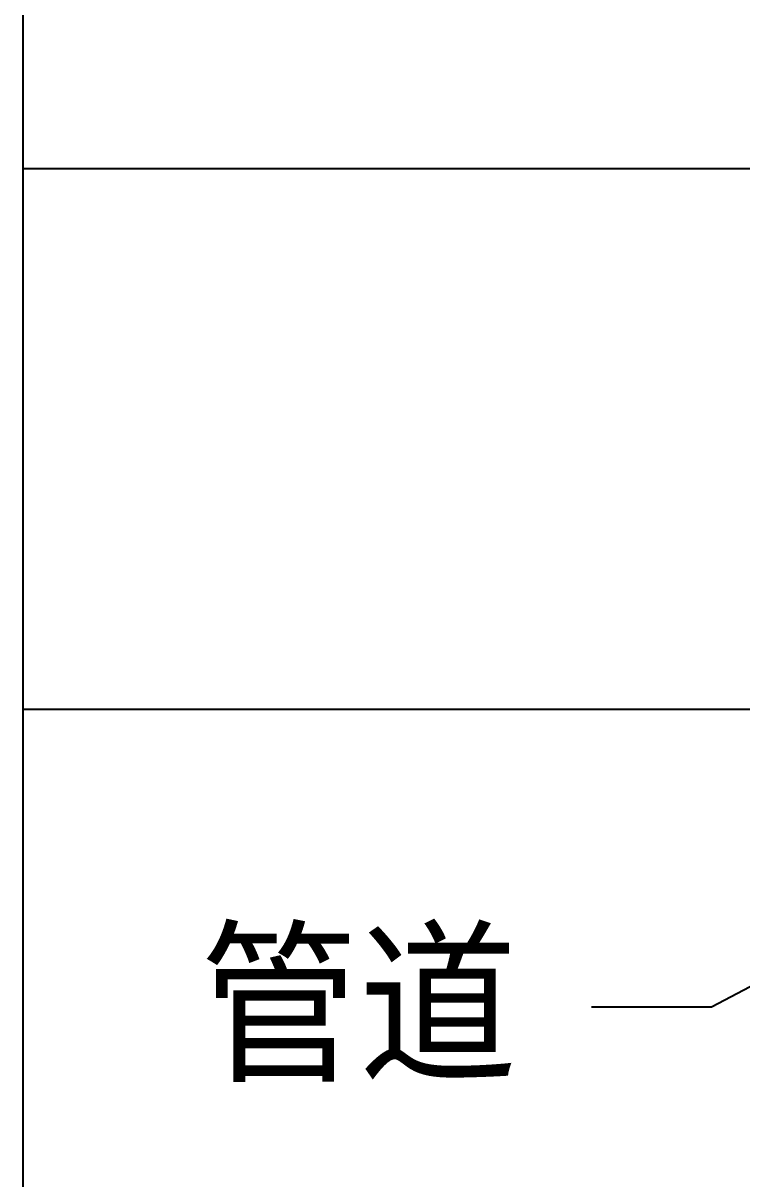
# Model space of a CAD drawing. Extents: x -216126 to 1846968, y -229642 to 543368.
# Drawn here: x 393679 to 394876, y 455495 to 457419 of the extents above; entities that cross this region are included whole.
import ezdxf
from ezdxf import colors
from ezdxf.entities.mleader import LeaderData, LeaderLine
from ezdxf.math import Vec2, Vec3

# ---------------------------------------------------------------- set-up
doc = ezdxf.new("R2010")
doc.units = 0
doc.header["$LTSCALE"] = 1000
doc.header["$MEASUREMENT"] = 0
doc.layers.add('JZ_0', color=7, linetype='Continuous')
doc.styles.add('标题文字', font='txt.shx', dxfattribs={"bigfont": 'hztxt.shx'})

# ---------------------------------------------------------------- blocks, each defined once
blk = doc.blocks.new('抗震大样1')
at = {"color": 4}
ml = blk.add_multileader_mtext('Standard', dxfattribs=at)
ml.set_content('{\\fFangSong_GB2312|b0|i0|c134|p49;\\W0.9;管道}', color=4, style='标题文字')
ml.set_leader_properties()
ml.build(insert=Vec2(0, 0))
ml.multileader.update_dxf_attribs({"dogleg_length": 0.36, "arrow_head_size": 123.1})
ctx = ml.context
ctx.base_point, ctx.char_height, ctx.arrow_head_size, ctx.landing_gap_size, ctx.plane_origin = Vec3(170.6, -5439.5), 307.714, 123.1, 49.8, Vec3(2446, -4642.1)
ctx.text_align_type = 2
notes = []
notes.append((ctx, [(1, (1, 1, 0), (1286, -5439.5), (-1, 0), 285.2, [(0, [(2050.8, -5036.2)], 0, [])])]))
ctx.mtext.insert, ctx.mtext.width, ctx.mtext.alignment, ctx.mtext.flow_direction = Vec3(824.3, -5275.4), 1159.275, 3, 5
for ctx, leaders in notes:
    for number, flags, end, landing, length, lines in leaders:
        leader = LeaderData()
        leader.index, (leader.has_last_leader_line, leader.has_dogleg_vector, leader.attachment_direction) = number, flags
        leader.last_leader_point, leader.dogleg_vector, leader.dogleg_length = Vec3(end), Vec3(landing), length
        for number, points, colour, breaks in lines:
            line = LeaderLine()
            line.index, line.vertices, line.color, line.breaks = number, Vec3.list(points), colors.encode_raw_color(colour), breaks
            leader.lines.append(line)
        ctx.leaders.append(leader)

msp = doc.modelspace()

# ---------------------------------------------------------------- linework, layer by layer
at = {"layer": 'JZ_0', "color": 8}
for p, q in [((393679.4, 420277), (393679.4, 471577)), ((393679.4, 457177), (410912.4, 457177)), ((393679.4, 456277), (410912.4, 456277))]:
    msp.add_line(p, q, dxfattribs=at)

# ---------------------------------------------------------------- block references
at = {"xscale": 0.7, "yscale": 0.7, "zscale": 0.7}
msp.add_blockref('抗震大样1', (393925.6, 459588.5), dxfattribs=at)

doc.saveas('drawing.dxf')
